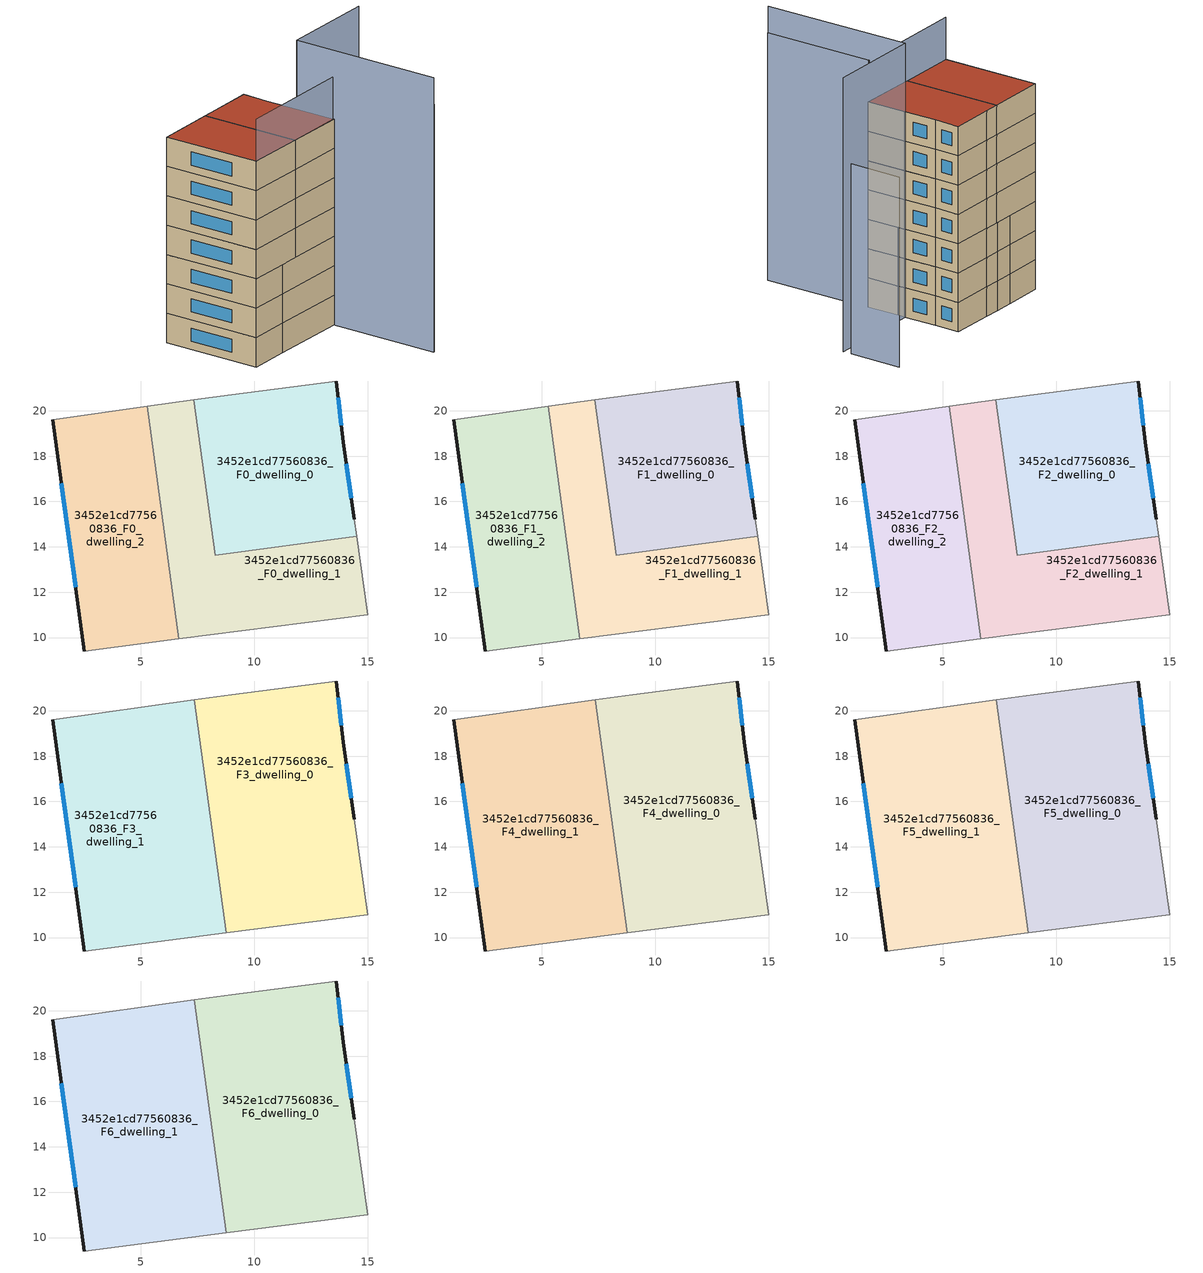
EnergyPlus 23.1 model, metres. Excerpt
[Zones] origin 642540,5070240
3452e1cd77560836_F0_dwelling_0
 floor ground (EU_floor_Construction): 13.62,21.31 13.92,18.61 14.42,15.21 14.52,14.47 8.28,13.62 7.34,20.48 9.01,20.71 z0
 wall outside (EU_wall_Construction): 14.42,15.21 13.92,18.61 13.62,21.31 z0:3
 wall to 3452e1cd77560836_F0_dwelling_1 (EU_wall_Construction): 7.34,20.48 8.28,13.62 14.52,14.47 z0:3
 wall adiabatic (EU_wall_Construction): 13.62,21.31 9.01,20.71 7.34,20.48 / 14.52,14.47 14.42,15.21 z0:3
 window (EU_Window_Construction): 13.83,19.35 13.7,20.57 / 14.28,16.14 14.05,17.67 z0.83:2.17
3452e1cd77560836_F0_dwelling_1
 floor ground (EU_floor_Construction): 14.52,14.47 15.02,11 6.68,9.94 5.29,20.2 7.34,20.48 8.28,13.62 z0
 wall adiabatic (EU_wall_Construction): 6.68,9.94 15.02,11 14.52,14.47 / 7.34,20.48 5.29,20.2 z0:3
 wall to 3452e1cd77560836_F0_dwelling_2 (EU_wall_Construction): 5.29,20.2 6.68,9.94 z0:3
3452e1cd77560836_F0_dwelling_2
 floor ground (EU_floor_Construction): 5.29,20.2 6.68,9.94 2.51,9.41 1.11,19.62 z0
 wall outside (EU_wall_Construction): 1.11,19.62 2.51,9.41 z0:3
 wall adiabatic (EU_wall_Construction): 2.51,9.41 6.68,9.94 / 5.29,20.2 1.11,19.62 z0:3
 window (EU_Window_Construction): 1.49,16.81 2.12,12.22 z0.83:2.17
3452e1cd77560836_F1_dwelling_0
 floor to 3452e1cd77560836_F0_dwelling_0 (EU_floor_Construction): 13.62,21.31 13.92,18.61 14.42,15.21 14.52,14.47 8.28,13.62 7.34,20.48 9.01,20.71 z3
 wall outside (EU_wall_Construction): 14.42,15.21 13.92,18.61 13.62,21.31 z3:6
 wall to 3452e1cd77560836_F1_dwelling_1 (EU_wall_Construction): 7.34,20.48 8.28,13.62 14.52,14.47 z3:6
 wall adiabatic (EU_wall_Construction): 13.62,21.31 9.01,20.71 7.34,20.48 / 14.52,14.47 14.42,15.21 z3:6
 window (EU_Window_Construction): 13.83,19.35 13.7,20.57 / 14.28,16.14 14.05,17.67 z3.83:5.17
3452e1cd77560836_F1_dwelling_1
 floor to 3452e1cd77560836_F0_dwelling_1 (EU_floor_Construction): 14.52,14.47 15.02,11 6.68,9.94 5.29,20.2 7.34,20.48 8.28,13.62 z3
 wall adiabatic (EU_wall_Construction): 6.68,9.94 15.02,11 14.52,14.47 / 7.34,20.48 5.29,20.2 z3:6
 wall to 3452e1cd77560836_F1_dwelling_2 (EU_wall_Construction): 5.29,20.2 6.68,9.94 z3:6
3452e1cd77560836_F1_dwelling_2
 floor to 3452e1cd77560836_F0_dwelling_2 (EU_floor_Construction): 5.29,20.2 6.68,9.94 2.51,9.41 1.11,19.62 z3
 wall outside (EU_wall_Construction): 1.11,19.62 2.51,9.41 z3:6
 wall adiabatic (EU_wall_Construction): 2.51,9.41 6.68,9.94 / 5.29,20.2 1.11,19.62 z3:6
 window (EU_Window_Construction): 1.49,16.81 2.12,12.22 z3.83:5.17
3452e1cd77560836_F2_dwelling_0
 floor to 3452e1cd77560836_F1_dwelling_0 (EU_floor_Construction): 13.62,21.31 13.92,18.61 14.42,15.21 14.52,14.47 8.28,13.62 7.34,20.48 9.01,20.71 z6
 wall outside (EU_wall_Construction): 14.42,15.21 13.92,18.61 13.62,21.31 z6:9
 wall to 3452e1cd77560836_F2_dwelling_1 (EU_wall_Construction): 7.34,20.48 8.28,13.62 14.52,14.47 z6:9
 wall adiabatic (EU_wall_Construction): 13.62,21.31 9.01,20.71 7.34,20.48 / 14.52,14.47 14.42,15.21 z6:9
 window (EU_Window_Construction): 13.83,19.35 13.7,20.57 / 14.28,16.14 14.05,17.67 z6.83:8.17
3452e1cd77560836_F2_dwelling_1
 floor to 3452e1cd77560836_F1_dwelling_1 (EU_floor_Construction): 14.52,14.47 15.02,11 6.68,9.94 5.29,20.2 7.34,20.48 8.28,13.62 z6
 wall adiabatic (EU_wall_Construction): 6.68,9.94 15.02,11 14.52,14.47 / 7.34,20.48 5.29,20.2 z6:9
 wall to 3452e1cd77560836_F2_dwelling_2 (EU_wall_Construction): 5.29,20.2 6.68,9.94 z6:9
3452e1cd77560836_F2_dwelling_2
 floor to 3452e1cd77560836_F1_dwelling_2 (EU_floor_Construction): 5.29,20.2 6.68,9.94 2.51,9.41 1.11,19.62 z6
 wall outside (EU_wall_Construction): 1.11,19.62 2.51,9.41 z6:9
 wall adiabatic (EU_wall_Construction): 2.51,9.41 6.68,9.94 / 5.29,20.2 1.11,19.62 z6:9
 window (EU_Window_Construction): 1.49,16.81 2.12,12.22 z6.83:8.17
3452e1cd77560836_F3_dwelling_0
 floor to 3452e1cd77560836_F2_dwelling_0 (EU_floor_Construction): 13.62,21.31 13.92,18.61 14.42,15.21 14.52,14.47 8.3,13.63 7.37,20.48 9.01,20.71 z9
 floor to 3452e1cd77560836_F2_dwelling_1 (EU_floor_Construction): 14.52,14.47 15.02,11 8.76,10.21 8.3,13.63 z9
 wall outside (EU_wall_Construction): 14.42,15.21 13.92,18.61 13.62,21.31 z9:12
 wall adiabatic (EU_wall_Construction): 8.76,10.21 15.02,11 14.42,15.21 / 13.62,21.31 9.01,20.71 7.36,20.48 z9:12
 wall to 3452e1cd77560836_F3_dwelling_1 (EU_wall_Construction): 7.36,20.48 8.76,10.21 z9:12
 window (EU_Window_Construction): 14.28,16.14 14.05,17.67 / 13.83,19.35 13.7,20.57 z9.83:11.17
3452e1cd77560836_F3_dwelling_1
 floor to 3452e1cd77560836_F2_dwelling_2 (EU_floor_Construction): 5.29,20.2 6.68,9.94 2.51,9.41 1.11,19.62 z9
 floor to 3452e1cd77560836_F2_dwelling_1 (EU_floor_Construction): 7.34,20.48 8.28,13.62 8.3,13.63 8.76,10.21 6.68,9.94 5.29,20.2 z9
 floor to 3452e1cd77560836_F2_dwelling_0 (EU_floor_Construction): 7.37,20.48 8.3,13.63 8.28,13.62 7.34,20.48 z9
 wall outside (EU_wall_Construction): 1.11,19.62 2.51,9.41 z9:12
 wall adiabatic (EU_wall_Construction): 2.51,9.41 8.76,10.21 / 7.36,20.48 1.11,19.62 z9:12
 window (EU_Window_Construction): 1.49,16.81 2.12,12.22 z9.83:11.17
3452e1cd77560836_F4_dwelling_0
 floor to 3452e1cd77560836_F3_dwelling_0 (EU_floor_Construction): 13.62,21.31 13.92,18.61 14.42,15.21 15.02,11 8.76,10.21 7.36,20.48 9.01,20.71 z12
 wall outside (EU_wall_Construction): 14.42,15.21 13.92,18.61 13.62,21.31 z12:15
 wall adiabatic (EU_wall_Construction): 8.76,10.21 15.02,11 14.42,15.21 / 13.62,21.31 9.01,20.71 7.36,20.48 z12:15
 wall to 3452e1cd77560836_F4_dwelling_1 (EU_wall_Construction): 7.36,20.48 8.76,10.21 z12:15
 window (EU_Window_Construction): 14.28,16.14 14.05,17.67 / 13.83,19.35 13.7,20.57 z12.83:14.17
3452e1cd77560836_F4_dwelling_1
 floor to 3452e1cd77560836_F3_dwelling_1 (EU_floor_Construction): 7.36,20.48 8.76,10.21 2.51,9.41 1.11,19.62 z12
 wall outside (EU_wall_Construction): 1.11,19.62 2.51,9.41 z12:15
 wall adiabatic (EU_wall_Construction): 2.51,9.41 8.76,10.21 / 7.36,20.48 1.11,19.62 z12:15
 window (EU_Window_Construction): 1.49,16.81 2.12,12.22 z12.83:14.17
3452e1cd77560836_F5_dwelling_0
 floor to 3452e1cd77560836_F4_dwelling_0 (EU_floor_Construction): 13.62,21.31 13.92,18.61 14.42,15.21 15.02,11 8.76,10.21 7.36,20.48 9.01,20.71 z15
 wall outside (EU_wall_Construction): 14.42,15.21 13.92,18.61 13.62,21.31 z15:18
 wall adiabatic (EU_wall_Construction): 8.76,10.21 15.02,11 14.42,15.21 / 13.62,21.31 9.01,20.71 7.36,20.48 z15:18
 wall to 3452e1cd77560836_F5_dwelling_1 (EU_wall_Construction): 7.36,20.48 8.76,10.21 z15:18
 window (EU_Window_Construction): 14.28,16.14 14.05,17.67 / 13.83,19.35 13.7,20.57 z15.83:17.17
3452e1cd77560836_F5_dwelling_1
 floor to 3452e1cd77560836_F4_dwelling_1 (EU_floor_Construction): 7.36,20.48 8.76,10.21 2.51,9.41 1.11,19.62 z15
 wall outside (EU_wall_Construction): 1.11,19.62 2.51,9.41 z15:18
 wall adiabatic (EU_wall_Construction): 2.51,9.41 8.76,10.21 / 7.36,20.48 1.11,19.62 z15:18
 window (EU_Window_Construction): 1.49,16.81 2.12,12.22 z15.83:17.17
3452e1cd77560836_F6_dwelling_0
 floor to 3452e1cd77560836_F5_dwelling_0 (EU_floor_Construction): 13.62,21.31 13.92,18.61 14.42,15.21 15.02,11 8.76,10.21 7.36,20.48 9.01,20.71 z18
 wall outside (EU_wall_Construction): 14.42,15.21 13.92,18.61 13.62,21.31 z18:21
 wall adiabatic (EU_wall_Construction): 8.76,10.21 15.02,11 14.42,15.21 / 13.62,21.31 9.01,20.71 7.36,20.48 z18:21
 wall to 3452e1cd77560836_F6_dwelling_1 (EU_wall_Construction): 7.36,20.48 8.76,10.21 z18:21
 window (EU_Window_Construction): 14.28,16.14 14.05,17.67 / 13.83,19.35 13.7,20.57 z18.83:20.17
 roof outside (EU_roof_Construction): 15.02,11 14.42,15.21 13.92,18.61 13.62,21.31 9.01,20.71 7.36,20.48 8.76,10.21 z21
3452e1cd77560836_F6_dwelling_1
 floor to 3452e1cd77560836_F5_dwelling_1 (EU_floor_Construction): 7.36,20.48 8.76,10.21 2.51,9.41 1.11,19.62 z18
 wall outside (EU_wall_Construction): 1.11,19.62 2.51,9.41 z18:21
 wall adiabatic (EU_wall_Construction): 2.51,9.41 8.76,10.21 / 7.36,20.48 1.11,19.62 z18:21
 window (EU_Window_Construction): 1.49,16.81 2.12,12.22 z18.83:20.17
 roof outside (EU_roof_Construction): 8.76,10.21 7.36,20.48 1.11,19.62 2.51,9.41 z21
shading: 2.51,9.41 15,11.12 / 15,11.12 16.58,-0.4 z0:25.3; 16.51,-0.4 14.41,15.25 / 14.41,15.25 24.52,16.61 z0:28; 24.33,17.47 23.63,23.01 z0:19.4
[Building]
EU S2 Campaign: North Axis=0; Terrain=City; Solar Distribution=FullExterior
[Site:Location]
Lyon-Bron: Latitude=45.75; Longitude=5; Time Zone=1; Elevation=198
[SizingPeriod:WeatherFileDays]
AnnualSizingPeriod: Begin Month=1; Begin Day of Month=1; End Month=12; End Day of Month=31; Day of Week for Start Day=Monday; Use Weather File Daylight Saving Period=No; Use Weather File Rain and Snow Indicators=No
[MATERIAL]
EU_InternalMass_Material: Roughness=MediumRough; Thickness=0.1; Conductivity=1; Density=1800; Specific Heat=900; Thermal Absorptance=0.9; Solar Absorptance=0.7; Visible Absorptance=0.7
[MATERIAL:NOMASS] Roughness=MediumRough; Thermal Absorptance=0.9; Solar Absorptance=0.7; Visible Absorptance=0.7
Name | Thermal Resistance
EU_wall_NoMass | 0.87146
EU_roof_NoMass | 0.842276
EU_floor_NoMass | 0.496999
[WINDOWMATERIAL:SIMPLEGLAZINGSYSTEM]
EU_Window_SimpleGlazing: UFactor=2.2525; Solar Heat Gain Coefficient=0.76; Visible Transmittance=0.76
[CONSTRUCTION]
EU_wall_Construction: EU_wall_NoMass
EU_roof_Construction: EU_roof_NoMass
EU_floor_Construction: EU_floor_NoMass
EU_Window_Construction: EU_Window_SimpleGlazing
EU_InternalMass_Construction: EU_InternalMass_Material
[ZONE] Type=1; Multiplier=1; Ceiling Height=autocalculate; Floor Area=autocalculate; Part of Total Floor Area=Yes
Name | Volume
3452e1cd77560836_F0_dwelling_0; 3452e1cd77560836_F1_dwelling_0; 3452e1cd77560836_F2_dwelling_0 | 130.474
3452e1cd77560836_F3_dwelling_0; 3452e1cd77560836_F4_dwelling_0; 3452e1cd77560836_F5_dwelling_0; 3452e1cd77560836_F6_dwelling_0 | 195.705
3452e1cd77560836_F0_dwelling_1; 3452e1cd77560836_F1_dwelling_1; 3452e1cd77560836_F2_dwelling_1 | 130.466
3452e1cd77560836_F3_dwelling_1; 3452e1cd77560836_F4_dwelling_1; 3452e1cd77560836_F5_dwelling_1; 3452e1cd77560836_F6_dwelling_1 | 195.702
3452e1cd77560836_F0_dwelling_2; 3452e1cd77560836_F1_dwelling_2; 3452e1cd77560836_F2_dwelling_2 | 130.463
[INTERNALMASS] Construction=EU_InternalMass_Construction
Name | Zone or ZoneList | Surface Area
3452e1cd77560836_F0_dwelling_0_EU_InternalMass | 3452e1cd77560836_F0_dwelling_0 | 43.492
3452e1cd77560836_F0_dwelling_1_EU_InternalMass | 3452e1cd77560836_F0_dwelling_1 | 43.489
3452e1cd77560836_F0_dwelling_2_EU_InternalMass | 3452e1cd77560836_F0_dwelling_2 | 43.4891
3452e1cd77560836_F1_dwelling_0_EU_InternalMass | 3452e1cd77560836_F1_dwelling_0 | 43.492
3452e1cd77560836_F1_dwelling_1_EU_InternalMass | 3452e1cd77560836_F1_dwelling_1 | 43.489
3452e1cd77560836_F1_dwelling_2_EU_InternalMass | 3452e1cd77560836_F1_dwelling_2 | 43.4891
3452e1cd77560836_F2_dwelling_0_EU_InternalMass | 3452e1cd77560836_F2_dwelling_0 | 43.492
3452e1cd77560836_F2_dwelling_1_EU_InternalMass | 3452e1cd77560836_F2_dwelling_1 | 43.489
3452e1cd77560836_F2_dwelling_2_EU_InternalMass | 3452e1cd77560836_F2_dwelling_2 | 43.4891
3452e1cd77560836_F3_dwelling_0_EU_InternalMass | 3452e1cd77560836_F3_dwelling_0 | 65.2345
3452e1cd77560836_F3_dwelling_1_EU_InternalMass | 3452e1cd77560836_F3_dwelling_1 | 65.2342
3452e1cd77560836_F4_dwelling_0_EU_InternalMass | 3452e1cd77560836_F4_dwelling_0 | 65.2345
3452e1cd77560836_F4_dwelling_1_EU_InternalMass | 3452e1cd77560836_F4_dwelling_1 | 65.2342
3452e1cd77560836_F5_dwelling_0_EU_InternalMass | 3452e1cd77560836_F5_dwelling_0 | 65.2345
3452e1cd77560836_F5_dwelling_1_EU_InternalMass | 3452e1cd77560836_F5_dwelling_1 | 65.2342
3452e1cd77560836_F6_dwelling_0_EU_InternalMass | 3452e1cd77560836_F6_dwelling_0 | 65.2345
3452e1cd77560836_F6_dwelling_1_EU_InternalMass | 3452e1cd77560836_F6_dwelling_1 | 65.2342
[OTHEREQUIPMENT] Fuel Type=Electricity; Design Level Calculation Method=Watts/Area; Power per Zone Floor Area=1; Fraction Latent=0; Fraction Radiant=0; Fraction Lost=0; Carbon Dioxide Generation Rate=0; EndUse Subcategory=EU_Step8_InternalGains
Name | Zone or ZoneList or Space or SpaceList | Schedule
EU_Step8_InternalGain_3452e1cd77560836_F0_dwelling_0_f000 | 3452e1cd77560836_F0_dwelling_0 | EU_Step8_GainSchedule_3452e1cd77560836_F0_dwelling_0_f000
EU_Step8_InternalGain_3452e1cd77560836_F0_dwelling_1_f000 | 3452e1cd77560836_F0_dwelling_1 | EU_Step8_GainSchedule_3452e1cd77560836_F0_dwelling_1_f000
EU_Step8_InternalGain_3452e1cd77560836_F0_dwelling_2_f000 | 3452e1cd77560836_F0_dwelling_2 | EU_Step8_GainSchedule_3452e1cd77560836_F0_dwelling_2_f000
EU_Step8_InternalGain_3452e1cd77560836_F1_dwelling_0_f000 | 3452e1cd77560836_F1_dwelling_0 | EU_Step8_GainSchedule_3452e1cd77560836_F1_dwelling_0_f000
EU_Step8_InternalGain_3452e1cd77560836_F1_dwelling_1_f000 | 3452e1cd77560836_F1_dwelling_1 | EU_Step8_GainSchedule_3452e1cd77560836_F1_dwelling_1_f000
EU_Step8_InternalGain_3452e1cd77560836_F1_dwelling_2_f000 | 3452e1cd77560836_F1_dwelling_2 | EU_Step8_GainSchedule_3452e1cd77560836_F1_dwelling_2_f000
EU_Step8_InternalGain_3452e1cd77560836_F2_dwelling_0_f000 | 3452e1cd77560836_F2_dwelling_0 | EU_Step8_GainSchedule_3452e1cd77560836_F2_dwelling_0_f000
EU_Step8_InternalGain_3452e1cd77560836_F2_dwelling_1_f000 | 3452e1cd77560836_F2_dwelling_1 | EU_Step8_GainSchedule_3452e1cd77560836_F2_dwelling_1_f000
EU_Step8_InternalGain_3452e1cd77560836_F2_dwelling_2_f000 | 3452e1cd77560836_F2_dwelling_2 | EU_Step8_GainSchedule_3452e1cd77560836_F2_dwelling_2_f000
EU_Step8_InternalGain_3452e1cd77560836_F3_dwelling_0_f000 | 3452e1cd77560836_F3_dwelling_0 | EU_Step8_GainSchedule_3452e1cd77560836_F3_dwelling_0_f000
EU_Step8_InternalGain_3452e1cd77560836_F3_dwelling_1_f000 | 3452e1cd77560836_F3_dwelling_1 | EU_Step8_GainSchedule_3452e1cd77560836_F3_dwelling_1_f000
EU_Step8_InternalGain_3452e1cd77560836_F4_dwelling_0_f000 | 3452e1cd77560836_F4_dwelling_0 | EU_Step8_GainSchedule_3452e1cd77560836_F4_dwelling_0_f000
EU_Step8_InternalGain_3452e1cd77560836_F4_dwelling_1_f000 | 3452e1cd77560836_F4_dwelling_1 | EU_Step8_GainSchedule_3452e1cd77560836_F4_dwelling_1_f000
EU_Step8_InternalGain_3452e1cd77560836_F5_dwelling_0_f000 | 3452e1cd77560836_F5_dwelling_0 | EU_Step8_GainSchedule_3452e1cd77560836_F5_dwelling_0_f000
EU_Step8_InternalGain_3452e1cd77560836_F5_dwelling_1_f000 | 3452e1cd77560836_F5_dwelling_1 | EU_Step8_GainSchedule_3452e1cd77560836_F5_dwelling_1_f000
EU_Step8_InternalGain_3452e1cd77560836_F6_dwelling_0_f000 | 3452e1cd77560836_F6_dwelling_0 | EU_Step8_GainSchedule_3452e1cd77560836_F6_dwelling_0_f000
EU_Step8_InternalGain_3452e1cd77560836_F6_dwelling_1_f000 | 3452e1cd77560836_F6_dwelling_1 | EU_Step8_GainSchedule_3452e1cd77560836_F6_dwelling_1_f000
[ZONEVENTILATION:DESIGNFLOWRATE] Schedule=EU_AlwaysOn; Design Flow Rate Calculation Method=AirChanges/Hour; Air Changes per Hour=0.425; Ventilation Type=Natural; Fan Pressure Rise=0; Fan Total Efficiency=1; Constant Term Coefficient=1; Temperature Term Coefficient=0; Velocity Term Coefficient=0; Velocity Squared Term Coefficient=0; Minimum Indoor Temperature=-100; Maximum Indoor Temperature=100; Delta Temperature=-100; Minimum Outdoor Temperature=-100; Maximum Outdoor Temperature=100; Maximum Wind Speed=40
Name | Zone or ZoneList or Space or SpaceList
EU_ConstantAir_3452e1cd77560836_F0_dwelling_0 | 3452e1cd77560836_F0_dwelling_0
EU_ConstantAir_3452e1cd77560836_F0_dwelling_1 | 3452e1cd77560836_F0_dwelling_1
EU_ConstantAir_3452e1cd77560836_F0_dwelling_2 | 3452e1cd77560836_F0_dwelling_2
EU_ConstantAir_3452e1cd77560836_F1_dwelling_0 | 3452e1cd77560836_F1_dwelling_0
EU_ConstantAir_3452e1cd77560836_F1_dwelling_1 | 3452e1cd77560836_F1_dwelling_1
EU_ConstantAir_3452e1cd77560836_F1_dwelling_2 | 3452e1cd77560836_F1_dwelling_2
EU_ConstantAir_3452e1cd77560836_F2_dwelling_0 | 3452e1cd77560836_F2_dwelling_0
EU_ConstantAir_3452e1cd77560836_F2_dwelling_1 | 3452e1cd77560836_F2_dwelling_1
EU_ConstantAir_3452e1cd77560836_F2_dwelling_2 | 3452e1cd77560836_F2_dwelling_2
EU_ConstantAir_3452e1cd77560836_F3_dwelling_0 | 3452e1cd77560836_F3_dwelling_0
EU_ConstantAir_3452e1cd77560836_F3_dwelling_1 | 3452e1cd77560836_F3_dwelling_1
EU_ConstantAir_3452e1cd77560836_F4_dwelling_0 | 3452e1cd77560836_F4_dwelling_0
EU_ConstantAir_3452e1cd77560836_F4_dwelling_1 | 3452e1cd77560836_F4_dwelling_1
EU_ConstantAir_3452e1cd77560836_F5_dwelling_0 | 3452e1cd77560836_F5_dwelling_0
EU_ConstantAir_3452e1cd77560836_F5_dwelling_1 | 3452e1cd77560836_F5_dwelling_1
EU_ConstantAir_3452e1cd77560836_F6_dwelling_0 | 3452e1cd77560836_F6_dwelling_0
EU_ConstantAir_3452e1cd77560836_F6_dwelling_1 | 3452e1cd77560836_F6_dwelling_1
[HVACTEMPLATE:THERMOSTAT] Constant Heating Setpoint=20; Constant Cooling Setpoint=50
EU_HeatOnly_3452e1cd77560836_F0_dwelling_0; EU_HeatOnly_3452e1cd77560836_F0_dwelling_1; EU_HeatOnly_3452e1cd77560836_F0_dwelling_2; EU_HeatOnly_3452e1cd77560836_F1_dwelling_0; EU_HeatOnly_3452e1cd77560836_F1_dwelling_1; EU_HeatOnly_3452e1cd77560836_F1_dwelling_2; EU_HeatOnly_3452e1cd77560836_F2_dwelling_0; EU_HeatOnly_3452e1cd77560836_F2_dwelling_1; EU_HeatOnly_3452e1cd77560836_F2_dwelling_2; EU_HeatOnly_3452e1cd77560836_F3_dwelling_0; EU_HeatOnly_3452e1cd77560836_F3_dwelling_1; EU_HeatOnly_3452e1cd77560836_F4_dwelling_0; EU_HeatOnly_3452e1cd77560836_F4_dwelling_1; EU_HeatOnly_3452e1cd77560836_F5_dwelling_0; EU_HeatOnly_3452e1cd77560836_F5_dwelling_1; EU_HeatOnly_3452e1cd77560836_F6_dwelling_0; EU_HeatOnly_3452e1cd77560836_F6_dwelling_1
[HVACTEMPLATE:ZONE:IDEALLOADSAIRSYSTEM] System Availability Schedule=EU_AlwaysOn; Maximum Heating Supply Air Temperature=50; Minimum Cooling Supply Air Temperature=13; Maximum Heating Supply Air Humidity Ratio=0.0156; Minimum Cooling Supply Air Humidity Ratio=0.0077; Heating Limit=NoLimit; Cooling Limit=NoLimit; Heating Availability Schedule=EU_AlwaysOn; Cooling Availability Schedule=EU_CoolingOff; Dehumidification Control Type=ConstantSensibleHeatRatio; Cooling Sensible Heat Ratio=0.7; Dehumidification Setpoint=60; Humidification Control Type=None; Humidification Setpoint=30; Outdoor Air Method=None; Outdoor Air Flow Rate per Person=0.00944; Outdoor Air Flow Rate per Zone Floor Area=0; Outdoor Air Flow Rate per Zone=0; Demand Controlled Ventilation Type=None; Outdoor Air Economizer Type=NoEconomizer; Heat Recovery Type=None; Sensible Heat Recovery Effectiveness=0.7; Latent Heat Recovery Effectiveness=0.65
Name | Template Thermostat
3452e1cd77560836_F0_dwelling_0 | EU_HeatOnly_3452e1cd77560836_F0_dwelling_0
3452e1cd77560836_F0_dwelling_1 | EU_HeatOnly_3452e1cd77560836_F0_dwelling_1
3452e1cd77560836_F0_dwelling_2 | EU_HeatOnly_3452e1cd77560836_F0_dwelling_2
3452e1cd77560836_F1_dwelling_0 | EU_HeatOnly_3452e1cd77560836_F1_dwelling_0
3452e1cd77560836_F1_dwelling_1 | EU_HeatOnly_3452e1cd77560836_F1_dwelling_1
3452e1cd77560836_F1_dwelling_2 | EU_HeatOnly_3452e1cd77560836_F1_dwelling_2
3452e1cd77560836_F2_dwelling_0 | EU_HeatOnly_3452e1cd77560836_F2_dwelling_0
3452e1cd77560836_F2_dwelling_1 | EU_HeatOnly_3452e1cd77560836_F2_dwelling_1
3452e1cd77560836_F2_dwelling_2 | EU_HeatOnly_3452e1cd77560836_F2_dwelling_2
3452e1cd77560836_F3_dwelling_0 | EU_HeatOnly_3452e1cd77560836_F3_dwelling_0
3452e1cd77560836_F3_dwelling_1 | EU_HeatOnly_3452e1cd77560836_F3_dwelling_1
3452e1cd77560836_F4_dwelling_0 | EU_HeatOnly_3452e1cd77560836_F4_dwelling_0
3452e1cd77560836_F4_dwelling_1 | EU_HeatOnly_3452e1cd77560836_F4_dwelling_1
3452e1cd77560836_F5_dwelling_0 | EU_HeatOnly_3452e1cd77560836_F5_dwelling_0
3452e1cd77560836_F5_dwelling_1 | EU_HeatOnly_3452e1cd77560836_F5_dwelling_1
3452e1cd77560836_F6_dwelling_0 | EU_HeatOnly_3452e1cd77560836_F6_dwelling_0
3452e1cd77560836_F6_dwelling_1 | EU_HeatOnly_3452e1cd77560836_F6_dwelling_1
[SIZING:ZONE] Zone Cooling Design Supply Air Temperature Input Method=SupplyAirTemperature; Zone Cooling Design Supply Air Temperature=13; Zone Heating Design Supply Air Temperature Input Method=SupplyAirTemperature; Zone Heating Design Supply Air Temperature=50; Zone Cooling Design Supply Air Humidity Ratio=0.008; Zone Heating Design Supply Air Humidity Ratio=0.008; Cooling Design Air Flow Method=DesignDay; Cooling Design Air Flow Rate=0; Cooling Minimum Air Flow per Zone Floor Area=0.000762; Cooling Minimum Air Flow=0; Cooling Minimum Air Flow Fraction=0.2; Heating Design Air Flow Method=DesignDay; Heating Design Air Flow Rate=0; Heating Maximum Air Flow per Zone Floor Area=0.002032; Heating Maximum Air Flow=0.141576; Heating Maximum Air Flow Fraction=0.3; Account for Dedicated Outdoor Air System=No; Dedicated Outdoor Air System Control Strategy=NeutralSupplyAir; Dedicated Outdoor Air Low Setpoint Temperature for Design=autosize; Dedicated Outdoor Air High Setpoint Temperature for Design=autosize; Zone Load Sizing Method=Sensible Load Only No Latent Load; Zone Latent Cooling Design Supply Air Humidity Ratio Input Method=HumidityRatioDifference; Zone Cooling Design Supply Air Humidity Ratio Difference=0.005; Zone Latent Heating Design Supply Air Humidity Ratio Input Method=HumidityRatioDifference; Zone Humidification Design Supply Air Humidity Ratio Difference=0.005
3452e1cd77560836_F0_dwelling_0; 3452e1cd77560836_F0_dwelling_1; 3452e1cd77560836_F0_dwelling_2; 3452e1cd77560836_F1_dwelling_0; 3452e1cd77560836_F1_dwelling_1; 3452e1cd77560836_F1_dwelling_2; 3452e1cd77560836_F2_dwelling_0; 3452e1cd77560836_F2_dwelling_1; 3452e1cd77560836_F2_dwelling_2; 3452e1cd77560836_F3_dwelling_0; 3452e1cd77560836_F3_dwelling_1; 3452e1cd77560836_F4_dwelling_0; 3452e1cd77560836_F4_dwelling_1; 3452e1cd77560836_F5_dwelling_0; 3452e1cd77560836_F5_dwelling_1; 3452e1cd77560836_F6_dwelling_0; 3452e1cd77560836_F6_dwelling_1
[SCHEDULE:CONSTANT]
Name | Hourly Value
EU_AlwaysOn | 1
EU_CoolingOff | 0
[SCHEDULE:FILE] Column Number=1; Rows to Skip at Top=0; Number of Hours of Data=8760; Column Separator=Comma; Interpolate to Timestep=No; Minutes per Item=60; Adjust Schedule for Daylight Savings=Yes
Name | File
EU_Step8_GainSchedule_3452e1cd77560836_F0_dwelling_0_f000 | ../../schedules/3452e1cd77560836/3452e1cd77560836_F0_dwelling_0_f000_gain.csv
EU_Step8_GainSchedule_3452e1cd77560836_F0_dwelling_1_f000 | ../../schedules/3452e1cd77560836/3452e1cd77560836_F0_dwelling_1_f000_gain.csv
EU_Step8_GainSchedule_3452e1cd77560836_F0_dwelling_2_f000 | ../../schedules/3452e1cd77560836/3452e1cd77560836_F0_dwelling_2_f000_gain.csv
EU_Step8_GainSchedule_3452e1cd77560836_F1_dwelling_0_f000 | ../../schedules/3452e1cd77560836/3452e1cd77560836_F1_dwelling_0_f000_gain.csv
EU_Step8_GainSchedule_3452e1cd77560836_F1_dwelling_1_f000 | ../../schedules/3452e1cd77560836/3452e1cd77560836_F1_dwelling_1_f000_gain.csv
EU_Step8_GainSchedule_3452e1cd77560836_F1_dwelling_2_f000 | ../../schedules/3452e1cd77560836/3452e1cd77560836_F1_dwelling_2_f000_gain.csv
EU_Step8_GainSchedule_3452e1cd77560836_F2_dwelling_0_f000 | ../../schedules/3452e1cd77560836/3452e1cd77560836_F2_dwelling_0_f000_gain.csv
EU_Step8_GainSchedule_3452e1cd77560836_F2_dwelling_1_f000 | ../../schedules/3452e1cd77560836/3452e1cd77560836_F2_dwelling_1_f000_gain.csv
EU_Step8_GainSchedule_3452e1cd77560836_F2_dwelling_2_f000 | ../../schedules/3452e1cd77560836/3452e1cd77560836_F2_dwelling_2_f000_gain.csv
EU_Step8_GainSchedule_3452e1cd77560836_F3_dwelling_0_f000 | ../../schedules/3452e1cd77560836/3452e1cd77560836_F3_dwelling_0_f000_gain.csv
EU_Step8_GainSchedule_3452e1cd77560836_F3_dwelling_1_f000 | ../../schedules/3452e1cd77560836/3452e1cd77560836_F3_dwelling_1_f000_gain.csv
EU_Step8_GainSchedule_3452e1cd77560836_F4_dwelling_0_f000 | ../../schedules/3452e1cd77560836/3452e1cd77560836_F4_dwelling_0_f000_gain.csv
EU_Step8_GainSchedule_3452e1cd77560836_F4_dwelling_1_f000 | ../../schedules/3452e1cd77560836/3452e1cd77560836_F4_dwelling_1_f000_gain.csv
EU_Step8_GainSchedule_3452e1cd77560836_F5_dwelling_0_f000 | ../../schedules/3452e1cd77560836/3452e1cd77560836_F5_dwelling_0_f000_gain.csv
EU_Step8_GainSchedule_3452e1cd77560836_F5_dwelling_1_f000 | ../../schedules/3452e1cd77560836/3452e1cd77560836_F5_dwelling_1_f000_gain.csv
EU_Step8_GainSchedule_3452e1cd77560836_F6_dwelling_0_f000 | ../../schedules/3452e1cd77560836/3452e1cd77560836_F6_dwelling_0_f000_gain.csv
EU_Step8_GainSchedule_3452e1cd77560836_F6_dwelling_1_f000 | ../../schedules/3452e1cd77560836/3452e1cd77560836_F6_dwelling_1_f000_gain.csv
